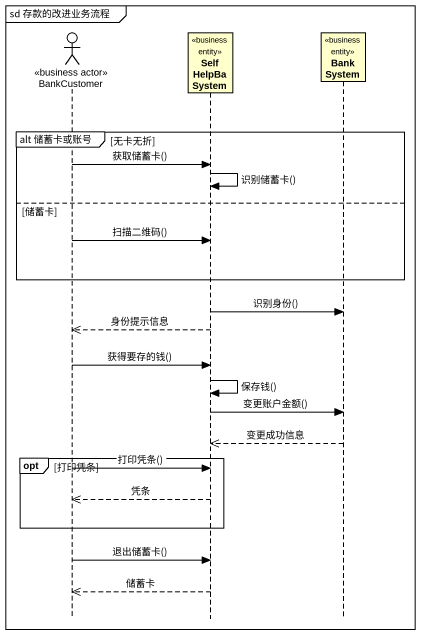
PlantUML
@startuml
mainframe sd 存款的改进业务流程
hide footbox
actor BankCustomer <<business actor>>
participant SelfHelpBaSystem <<business entity>>
participant BankSystem <<business entity>>

group alt 储蓄卡或账号 [无卡无折]
  BankCustomer -> SelfHelpBaSystem : 获取储蓄卡()
  SelfHelpBaSystem -> SelfHelpBaSystem : 识别储蓄卡()
else 储蓄卡
  BankCustomer -> SelfHelpBaSystem : 扫描二维码()
end
SelfHelpBaSystem -> BankSystem : 识别身份()
SelfHelpBaSystem -->> BankCustomer : 身份提示信息
BankCustomer -> SelfHelpBaSystem : 获得要存的钱()
SelfHelpBaSystem -> SelfHelpBaSystem : 保存钱()
SelfHelpBaSystem -> BankSystem : 变更账户金额()
BankSystem -->> SelfHelpBaSystem : 变更成功信息
opt 打印凭条
  BankCustomer -> SelfHelpBaSystem : 打印凭条()
  SelfHelpBaSystem -->> BankCustomer : 凭条
end
BankCustomer -> SelfHelpBaSystem : 退出储蓄卡()
SelfHelpBaSystem -->> BankCustomer : 储蓄卡
@enduml
